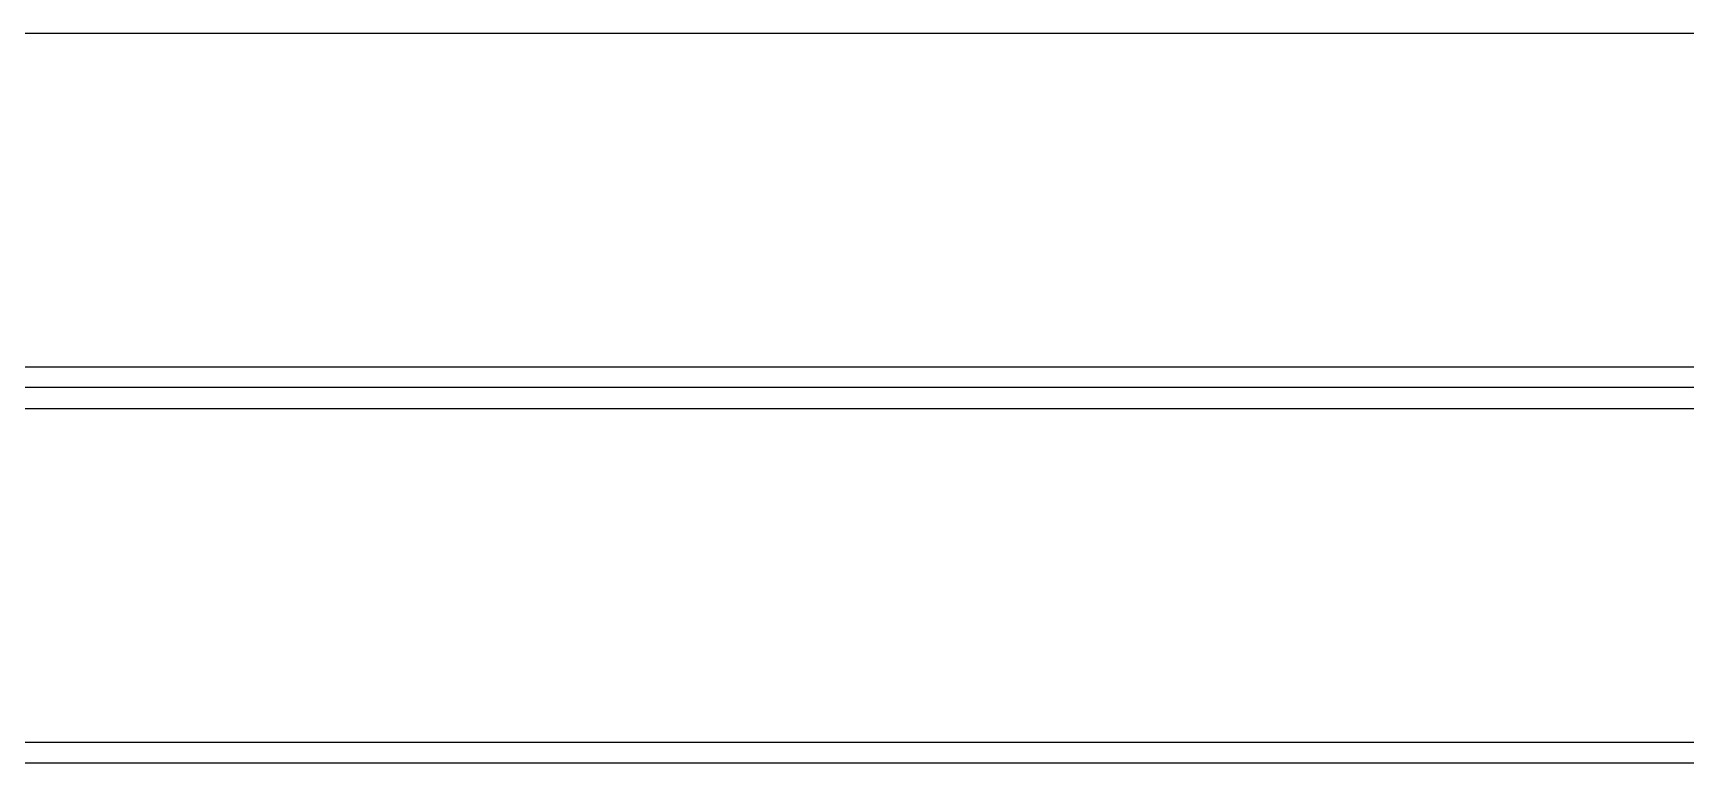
# Model space of a CAD drawing. Extents: x 815029915 to 815825525, y 579155098 to 579748855.
# Drawn here: x 815613688 to 815614699, y 579334435 to 579334882 of the extents above; entities that cross this region are included whole.
import ezdxf

# ---------------------------------------------------------------- set-up
doc = ezdxf.new("R2010")
doc.units = 0
doc.header["$LTSCALE"] = 100
doc.header["$MEASUREMENT"] = 0

msp = doc.modelspace()

# ---------------------------------------------------------------- linework, layer by layer
at = {"color": 0, "linetype": 'Continuous'}
for p, q in [((815613665.4, 579334881.5), (815618197.7, 579334881.5)), ((815613665.4, 579334677.5), (815618197.7, 579334677.5)), ((815618197.7, 579334664.8), (815613665.4, 579334664.8)), ((815618197.7, 579334664.8), (815613665.4, 579334664.8)), ((815613665.4, 579334652), (815618197.7, 579334652)), ((815613665.4, 579334448), (815618197.7, 579334448)), ((815613665.4, 579334435.3), (815618197.7, 579334435.3))]:
    msp.add_line(p, q, dxfattribs=at)

doc.saveas('drawing.dxf')
